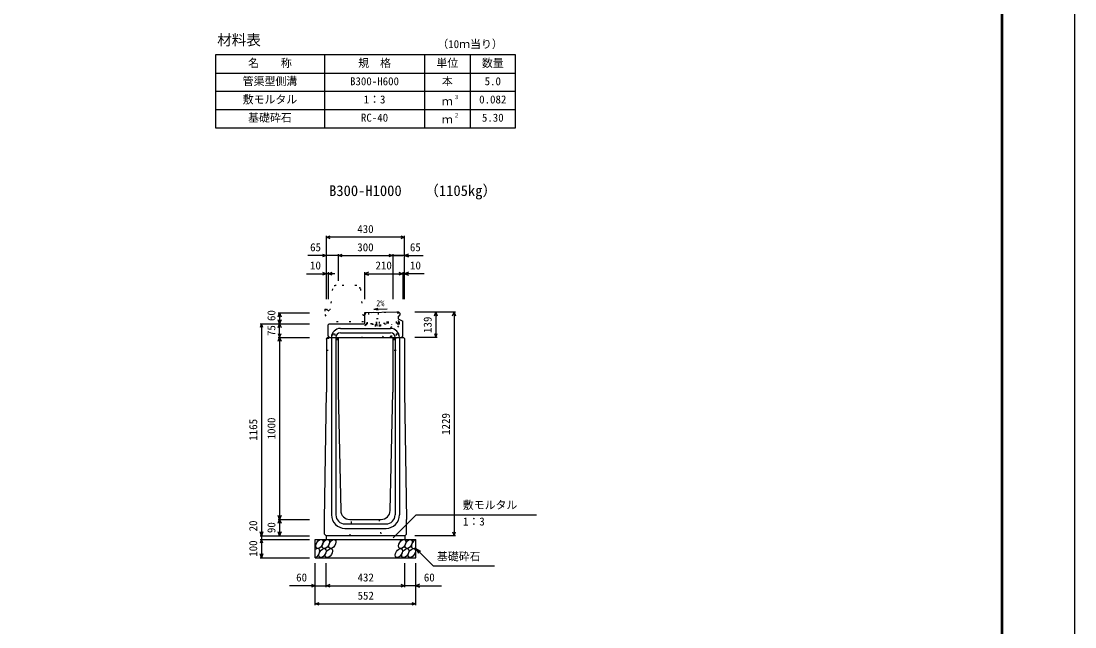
# Model space of a CAD drawing. Units: millimetres, scale not verified. Extents: x -12600 to 12600, y -5940 to 5940.
# Drawn here: x 6807 to 12600, y -649 to 2679 of the extents above; entities that cross this region are included whole.
import ezdxf
from ezdxf.enums import TextEntityAlignment as Align

# ---------------------------------------------------------------- set-up
doc = ezdxf.new("R2010")
doc.units = ezdxf.units.MM
doc.header["$LTSCALE"] = 40
doc.linetypes.add('DOTTED', pattern=[1.75, 0.25, -1.5])
for name, color, linetype, lineweight in [('0-0_DIM', 7, 'Continuous', 25), ('0-1_Defpoints', 5, 'Continuous', 25), ('0-2_HATCH', 6, 'Continuous', 25), ('0-3_HYO', 3, 'Continuous', 25), ('0-4_HYO2', 4, 'Continuous', 25), ('0-5_OUTLINE', 3, 'Continuous', 25), ('0-6_OUTLINE2', 4, 'DOTTED', 25), ('0-7_TXT', 7, 'Continuous', 25), ('0-8_WAKU', 3, 'Continuous', 25)]:
    doc.layers.add(name, color=color, linetype=linetype, lineweight=lineweight)
doc.styles.add('ＭＳ ゴシック', font='')
doc.styles.get('ＭＳ ゴシック').set_extended_font_data('MS Gothic')

msp = doc.modelspace()

# ---------------------------------------------------------------- linework, layer by layer
at = {"layer": '0-0_DIM'}
for p, q in [((8485, 1151.46), (8485, 1498.96)), ((8915, 1491.46), (8485, 1491.46)), ((8915, 1151.46), (8915, 1498.96)), ((8485, 1391.46), (8383.02, 1391.46)), ((8550, 1391.46), (8485, 1391.46)), ((8550, 1398.96), (8550, 1251.46)), ((8550, 1391.46), (8850, 1391.46)), ((8850, 1398.96), (8850, 1151.46)), ((8850, 1391.46), (8905, 1391.46)), ((8915, 1391.46), (8850, 1391.46)), ((8915, 1391.46), (9016.98, 1391.46)), ((8376.62, 1291.46), (8485, 1291.46)), ((8495, 1291.46), (8485, 1291.46)), ((8495, 1298.96), (8495, 1151.46)), ((8531.3, 1291.46), (8495, 1291.46)), ((8695, 1298.96), (8695, 1151.46)), ((8695, 1291.46), (8905, 1291.46)), ((8905, 1298.96), (8905, 1151.46)), ((8905, 1291.46), (8915, 1291.46)), ((9023.38, 1291.46), (8915, 1291.46)), ((8220.5, 1076.46), (8393, 1076.46)), ((8228, 1076.46), (8228, 1016.46)), ((9194.5, 1080.46), (8972, 1080.46)), ((9087, 1080.46), (9087, 941.46)), ((9187, 1080.46), (9187, -148.54)), ((8120.5, 1016.46), (8393, 1016.46)), ((8128, 1016.46), (8128, -148.54)), ((8228, 941.46), (8228, 1016.46)), ((8220.5, 941.46), (8393, 941.46)), ((8228, 941.46), (8228, -58.54)), ((9094.5, 941.46), (8972, 941.46)), ((8853.11, -159.35), (8979.34, -33.11)), ((8979.34, -33.11), (9640.81, -33.11)), ((8220.5, -58.54), (8393, -58.54)), ((8228, -58.54), (8228, -148.54)), ((8120.5, -148.54), (8393, -148.54)), ((8120.5, -168.54), (8393, -168.54)), ((8128, -148.54), (8128, -168.54)), ((8128, -168.54), (8128, -268.54)), ((9194.5, -148.54), (8972, -148.54)), ((8976, -218.54), (9071.76, -314.29)), ((8976, -218.54), (9001.98, -233.54)), ((8976, -218.54), (8991, -244.52)), ((8120.5, -268.54), (8393, -268.54)), ((8424, -529.9), (8424, -298.54)), ((8484, -429.9), (8484, -298.54)), ((8916, -429.9), (8916, -298.54)), ((8976, -529.9), (8976, -298.54)), ((9071.76, -314.29), (9409.31, -314.29)), ((8425, -422.4), (8283.21, -422.4)), ((8424, -422.4), (8484, -422.4)), ((8484, -422.4), (8916, -422.4)), ((8976, -422.4), (8916, -422.4)), ((8976, -422.4), (9117.79, -422.4)), ((8424, -522.4), (8976, -522.4))]:
    msp.add_line(p, q, dxfattribs=at)
for points in [[(8506.14, 1483.77), (8485, 1491.46), (8506.14, 1499.16)], [(8893.86, 1499.16), (8915, 1491.46), (8893.86, 1483.77)], [(8463.86, 1399.16), (8485, 1391.46), (8463.86, 1383.77)], [(8571.14, 1383.77), (8550, 1391.46), (8571.14, 1399.16)], [(8828.86, 1399.16), (8850, 1391.46), (8828.86, 1383.77)], [(8936.14, 1399.16), (8915, 1391.46), (8936.14, 1383.77)], [(8463.86, 1299.16), (8485, 1291.46), (8463.86, 1283.77)], [(8516.14, 1283.77), (8495, 1291.46), (8516.14, 1299.16)], [(8716.14, 1299.16), (8695, 1291.46), (8716.14, 1283.77)], [(8883.86, 1299.16), (8905, 1291.46), (8883.86, 1283.77)], [(8936.14, 1299.16), (8915, 1291.46), (8936.14, 1283.77)], [(8220.3, 1055.32), (8228, 1076.46), (8235.7, 1055.32)], [(9079.3, 1059.32), (9087, 1080.46), (9094.7, 1059.32)], [(9179.3, 1059.32), (9187, 1080.46), (9194.7, 1059.32)], [(8135.7, 995.32), (8128, 1016.46), (8120.3, 995.32)], [(8235.7, 1037.61), (8228, 1016.46), (8220.3, 1037.61)], [(8220.3, 995.32), (8228, 1016.46), (8235.7, 995.32)], [(8220.3, 962.61), (8228, 941.46), (8235.7, 962.61)], [(8220.3, 920.32), (8228, 941.46), (8235.7, 920.32)], [(9079.3, 962.61), (9087, 941.46), (9094.7, 962.61)], [(8235.7, -37.39), (8228, -58.54), (8220.3, -37.39)], [(8220.3, -79.68), (8228, -58.54), (8235.7, -79.68)], [(8135.7, -127.39), (8128, -148.54), (8120.3, -127.39)], [(8135.7, -189.68), (8128, -168.54), (8120.3, -189.68)], [(8235.7, -127.39), (8228, -148.54), (8220.3, -127.39)], [(9179.3, -127.39), (9187, -148.54), (9194.7, -127.39)], [(8135.7, -247.39), (8128, -268.54), (8120.3, -247.39)], [(8402.86, -414.71), (8424, -422.4), (8402.86, -430.1)], [(8505.14, -430.1), (8484, -422.4), (8505.14, -414.71)], [(8894.86, -414.71), (8916, -422.4), (8894.86, -430.1)], [(8997.14, -414.71), (8976, -422.4), (8997.14, -430.1)], [(8445.14, -530.1), (8424, -522.4), (8445.14, -514.71)], [(8954.86, -514.71), (8976, -522.4), (8954.86, -530.1)]]:
    msp.add_lwpolyline(points, dxfattribs=at)
at = {"layer": '0-1_Defpoints'}
msp.add_lwpolyline([(-4200, -5940), (12600, -5940), (12600, 5940), (-4200, 5940)], close=True, dxfattribs=at)
at = {"layer": '0-2_HATCH', "linetype": 'DOTTED'}
for p, q in [((8882.46, 1080.32), (8706, 1076.69)), ((8708.35, 1011.22), (8707, 1076.71)), ((8711.25, 1015.78), (8710, 1076.77)), ((8717, 1076.91), (8718.25, 1015.92)), ((8763.24, 1016.85), (8761.99, 1077.84)), ((8768.98, 1077.98), (8770.24, 1017)), ((8776.87, 1017.13), (8776.27, 1046.13)), ((8819.23, 1018.01), (8817.97, 1078.99)), ((8826.23, 1018.15), (8824.97, 1079.14)), ((8871.22, 1019.08), (8869.96, 1080.07)), ((8876.96, 1080.21), (8878.22, 1019.22)), ((8881.46, 1080.3), (8885.96, 1080.4)), ((8882.63, 1023.81), (8881.46, 1080.3)), ((8887.25, 1017.91), (8885.96, 1080.4)), ((8878.22, 1019.22), (8708.26, 1015.72)), ((8884.31, 1014.85), (8708.35, 1011.22)), ((8762.04, 1012.33), (8762.24, 1002.33)), ((8775.89, 1012.61), (8776.1, 1002.61))]:
    msp.add_line(p, q, dxfattribs=at)
for points in [[(8706, 1076.69), (8698, 1076.52), (8699.34, 1011.53), (8708.34, 1011.72)], [(8760.87, 1016.8), (8760.28, 1045.8), (8776.27, 1046.13)]]:
    msp.add_lwpolyline(points, dxfattribs=at)
msp.add_lwpolyline([(8755.11, 1012.18), (8782.82, 1012.76), (8783.03, 1002.76), (8755.32, 1002.19)], close=True, dxfattribs=at)
for centre, radius in [((8878.13, 1023.72), 4.5), ((8884.25, 1017.85), 3)]:
    msp.add_arc(centre, radius, 271.18119, 1.18119, dxfattribs=at)
at = {"layer": '0-2_HATCH'}
for centre in [(8446.89, -193.54), (8482.37, -193.54), (8517.84, -193.54), (8902.05, -193.54), (8937.52, -193.54), (8463.77, -243.54), (8499.25, -243.54), (8883.45, -243.54), (8918.93, -243.54), (8954.41, -243.54)]:
    msp.add_ellipse(centre, major_axis=(14.54, 23.54), ratio=0.5792, dxfattribs=at)
for centre, start_param, end_param in [((8973, -193.54), 0.6666252, 4.1103269), ((8428.3, -243.54), 3.7419964, 7.318141)]:
    msp.add_ellipse(centre, major_axis=(14.54, 23.54), ratio=0.5792, start_param=start_param, end_param=end_param, dxfattribs=at)
at = {"layer": '0-3_HYO'}
for p, q in [((8475, 2493.36), (8475, 2093.36)), ((9025, 2493.36), (9025, 2093.36)), ((9275, 2493.36), (9275, 2093.36)), ((7875, 2393.36), (9525, 2393.36))]:
    msp.add_line(p, q, dxfattribs=at)
msp.add_lwpolyline([(7875, 2093.36), (9525, 2093.36), (9525, 2493.36), (7875, 2493.36)], close=True, dxfattribs=at)
at = {"layer": '0-4_HYO2'}
for p, q in [((7875, 2293.36), (9525, 2293.36)), ((7875, 2193.36), (9525, 2193.36))]:
    msp.add_line(p, q, dxfattribs=at)
at = {"layer": '0-5_OUTLINE', "linetype": 'DOTTED'}
for p, q in [((8651.9, 1226.46), (8538.1, 1226.46)), ((8518.19, 1208.41), (8507, 1096.46)), ((8671.8, 1208.45), (8690, 1026.46)), ((8477, 1096.46), (8477, 1066.46)), ((8477, 1096.46), (8485, 1096.46)), ((8477, 1066.46), (8500, 1026.46)), ((8690, 1026.46), (8500, 1026.46))]:
    msp.add_line(p, q, dxfattribs=at)
at = {"layer": '0-5_OUTLINE'}
for p, q in [((8883, 1080.34), (8695, 1076.46)), ((8695, 1076.46), (8695, 1016.46)), ((8880, 1053.46), (8889, 1063.46)), ((8880, 1053.46), (8880, 1043.46)), ((8880, 1043.46), (8905, 1030.46)), ((8883, 1080.34), (8889, 1074.46)), ((8889, 1074.46), (8889, 1063.46)), ((8495, 1010.46), (8501, 1016.46)), ((8495, 947.46), (8495, 1010.46)), ((8501, 1016.46), (8695, 1016.46)), ((8905, 947.46), (8905, 1030.46)), ((8485, 931.46), (8490, 941.46)), ((8485, 931.46), (8485, 641.46)), ((8490, 941.46), (8909, 941.46)), ((8495, 947.46), (8501, 941.46)), ((8550, 941.46), (8550, 641.46)), ((8850, 941.46), (8850, 641.46)), ((8899, 941.46), (8905, 947.46)), ((8909, 941.46), (8915, 935.46)), ((8915, 935.46), (8915, 641.46)), ((8475, -58.54), (8485, 641.46)), ((8550, 641.46), (8563.95, -9.61)), ((8836.05, -9.61), (8850, 641.46)), ((8915, 641.46), (8925, -58.54)), ((8475, -139.54), (8475, -58.54)), ((8613.94, -58.54), (8786.06, -58.54)), ((8925, -139.54), (8925, -58.54)), ((8424, -168.54), (8976, -168.54)), ((8424, -268.54), (8424, -168.54)), ((8475, -139.54), (8484, -148.54)), ((8916, -148.54), (8484, -148.54)), ((8484, -148.54), (8484, -168.54)), ((8916, -148.54), (8925, -139.54)), ((8916, -148.54), (8916, -168.54)), ((8976, -268.54), (8976, -168.54)), ((8424, -268.54), (8976, -268.54))]:
    msp.add_line(p, q, dxfattribs=at)
at = {"layer": '0-5_OUTLINE', "linetype": 'DOTTED'}
msp.add_lwpolyline([(8485, 1096.46), (8495, 1086.46), (8505, 1096.46), (8507, 1096.46)], dxfattribs=at)
for centre, start, end in [((8538.1, 1206.46), 90, 174.40835), ((8651.9, 1206.46), 4.08463, 90)]:
    msp.add_arc(centre, 20, start, end, dxfattribs=at)
at = {"layer": '0-5_OUTLINE'}
for centre, start, end in [((8613.94, -8.54), 181.22758, 269.80012), ((8786.06, -8.54), 270, 358.77242)]:
    msp.add_arc(centre, 50, start, end, dxfattribs=at)
at = {"layer": '0-6_OUTLINE2', "linetype": 'Continuous'}
for p, q in [((8562, 990.46), (8838, 990.46)), ((8513, 941.46), (8513, -33.54)), ((8537, 941.46), (8537, -33.54)), ((8562, 966.46), (8838, 966.46)), ((8863, 941.46), (8863, -33.54)), ((8887, 941.46), (8887, -33.54)), ((8587, -83.54), (8813, -83.54)), ((8587, -107.54), (8813, -107.54))]:
    msp.add_line(p, q, dxfattribs=at)
at = {"layer": '0-6_OUTLINE2'}
for p, q in [((8699.33, 1012.04), (8680, 941.46)), ((8793.11, 941.46), (8881.47, 1042.7)), ((8835.65, 941.46), (8903.37, 1031.31)), ((8845, 941.46), (8845, 1014.04)), ((8487.75, 936.96), (8542, 936.96)), ((8519, 961.96), (8531, 961.96)), ((8519, 961.96), (8519, 936.96)), ((8531, 961.96), (8531, 936.96)), ((8542, 936.96), (8542, 871.46)), ((8858, 936.96), (8912.25, 936.96)), ((8869, 961.96), (8881, 961.96)), ((8869, 961.96), (8869, 936.96)), ((8881, 961.96), (8881, 936.96)), ((8485, 871.46), (8542, 871.46)), ((8615, -148.54), (8625, -58.54)), ((8775, -58.54), (8785, -148.54))]:
    msp.add_line(p, q, dxfattribs=at)
msp.add_lwpolyline([(8858, 936.96), (8858, 871.46), (8915, 871.46)], dxfattribs=at)
at = {"layer": '0-6_OUTLINE2', "linetype": 'Continuous'}
for centre, radius, start, end in [((8562, 941.46), 49, 90, 180), ((8838, 941.46), 49, 0, 90), ((8562, 941.46), 25, 90, 180), ((8838, 941.46), 25, 0, 90), ((8587, -33.54), 74, 180, 270), ((8587, -33.54), 50, 180, 270), ((8813, -33.54), 50, 270, 0), ((8813, -33.54), 74, 270, 0)]:
    msp.add_arc(centre, radius, start, end, dxfattribs=at)
at = {"layer": '0-7_TXT'}
for q in [(8768.74, 1102.04), (8819.33, 1098.83), (8768.9, 1093.71)]:
    msp.add_line((8745.19, 1097.42), q, dxfattribs=at)
at = {"layer": '0-8_WAKU', "lineweight": 50}
msp.add_lwpolyline([(-3800, -5540), (12200, -5540), (12200, 5540), (-3800, 5540)], close=True, dxfattribs=at)

# ---------------------------------------------------------------- texts
at = {"layer": '0-0_DIM', "style": 'ＭＳ ゴシック'}
for s, p in [('430', (8655, 1501.46)), ('65', (8395.68, 1401.46)), ('300', (8655, 1401.46)), ('65', (8944.32, 1401.46)), ('10', (8395.16, 1301.46)), ('210', (8755, 1301.46)), ('10', (8944.84, 1301.46)), ('敷モルタル', (9234.94, -14.38)), ('1：3', (9235.94, -105.07)), ('基礎砕石', (9092.32, -297.12)), ('60', (8319, -412.4)), ('432', (8656.54, -412.4)), ('60', (9021, -412.4)), ('552', (8656.54, -512.4))]:
    msp.add_text(s, height=43.99, dxfattribs=at).set_placement(p, align=Align.BOTTOM_LEFT)
for s, p in [('60', (8218, 1031.46)), ('139', (9077, 965.96)), ('75', (8218, 948.96)), ('1229', (9177, 405.96)), ('1165', (8118, 373.96)), ('1000', (8218, 381.46)), ('20', (8118, -124.22)), ('90', (8218, -133.54)), ('100', (8118, -263.54))]:
    msp.add_text(s, height=43.99, rotation=90, dxfattribs=at).set_placement(p, align=Align.BOTTOM_LEFT)
at = {"layer": '0-7_TXT', "style": 'ＭＳ ゴシック'}
for s, height, p in [('材料表', 58.65, (7885, 2528.36)), ('（10ｍ当り）', 43.99, (9095, 2517.36)), ('名\u3000\u3000称', 43.99, (8055, 2413.36)), ('規\u3000格', 43.99, (8660, 2413.36)), ('単位', 43.99, (9090, 2413.36)), ('数量', 43.99, (9340, 2413.36)), ('管渠型側溝', 43.99, (8025, 2313.36)), ('本', 43.99, (9120, 2313.36)), ('B300-H600', 43.99, (8615, 2313.36)), ('5.0', 43.99, (9355, 2313.36)), ('敷モルタル', 43.99, (8025, 2213.36)), ('1：3', 43.99, (8690, 2213.36)), ('３', 21.99, (9185.54, 2243.73)), ('0.082', 43.99, (9325, 2213.36)), ('ｍ', 43.99, (9120, 2203.36)), ('基礎砕石', 43.99, (8055, 2113.36)), ('RC-40', 43.99, (8675, 2113.36)), ('ｍ', 43.99, (9120, 2103.36)), ('２', 21.99, (9185.54, 2143.73)), ('5.30', 43.99, (9340, 2113.36)), ('B300-H1000', 58.65, (8500, 1700.44)), ('（1105kg）', 58.65, (9023.7, 1700.84)), ('2%', 32.99, (8759.14, 1102.9))]:
    msp.add_text(s, height=height, dxfattribs=at).set_placement(p, align=Align.BOTTOM_LEFT)

doc.saveas('drawing.dxf')
